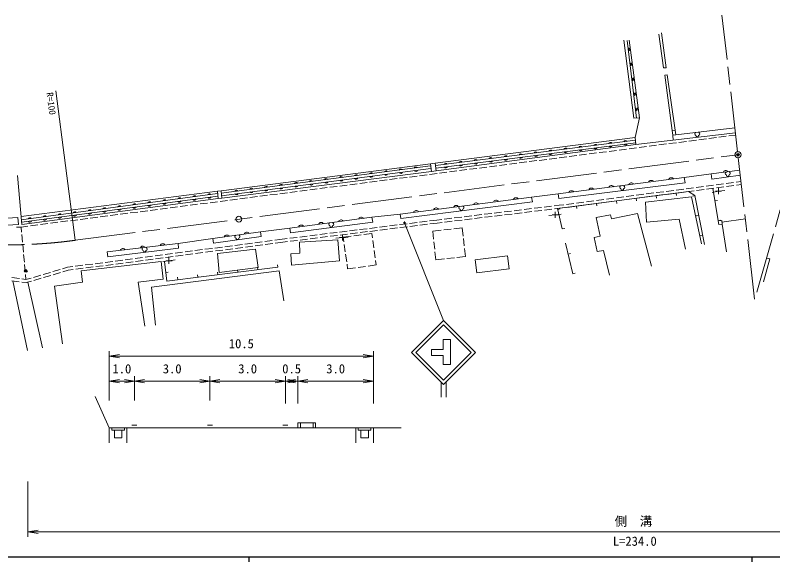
# Model space of a CAD drawing. Units: millimetres at full size, sheet at 1:1000, with parts at other scales. Extents: x 40000 to 680000, y 20000 to 380000.
# Drawn here: x 121544 to 272190, y 204000 to 312816 of the extents above; entities that cross this region are included whole.
import ezdxf
from ezdxf.enums import TextEntityAlignment as Align

# ---------------------------------------------------------------- set-up
doc = ezdxf.new("R2010")
doc.units = ezdxf.units.MM
doc.header["$LTSCALE"] = 1000
doc.header["$PDMODE"] = 32
doc.header["$PDSIZE"] = 500
doc.linetypes.add('CHAIN', pattern=[18.5, 12, -1.5, 3.5, -1.5])
for name, color, linetype, lineweight in [('M-BGD', 7, 'Continuous', 13), ('M-BMK', 2, 'CHAIN', 13), ('M-BMK-SRVR', 3, 'Continuous', 13), ('M-STR-HTXT', 7, 'Continuous', 13), ('M-STR-STR1', 1, 'Continuous', 13), ('M-STR-STRC', 7, 'Continuous', 13), ('M-TTL-BAND', 7, 'Continuous', 25)]:
    doc.layers.add(name, color=color, linetype=linetype, lineweight=lineweight)
doc.layers.add('M-OTRS', color=6, linetype='Continuous')
doc.styles.add('ＭＳ ゴシック', font='')
doc.styles.get('ＭＳ ゴシック').set_extended_font_data('MS Gothic')

# ---------------------------------------------------------------- blocks, each defined once
blk = doc.blocks.new('plus')
at = {"color": 0, "linetype": 'Continuous', "lineweight": -2}
for p, q in [((-1.25, 0), (1.25, 0)), ((0, -1.25), (0, 1.25))]:
    blk.add_line(p, q, dxfattribs=at)
blk = doc.blocks.new('open_arrow')
at = {"color": 0, "linetype": 'Continuous', "lineweight": -2}
blk.add_lwpolyline([(7.5, 1.25), (0, 0), (7.5, -1.25)], dxfattribs=at)

msp = doc.modelspace()

# ---------------------------------------------------------------- linework, layer by layer
at = {"layer": 'M-BGD'}
for p, q in [((245102, 292327), (243233, 307766)), ((243616, 307804), (245684, 292375)), ((244982, 287052), (264759, 289384)), ((252794, 289939), (252194, 289875)), ((252194, 289875), (252292, 288956)), ((252892, 289019), (252794, 289939)), ((252892, 289019), (264644, 290386)), ((244790, 288494), (205071, 283327)), ((244882, 287916), (205127, 282861)), ((252292, 288956), (252892, 289019)), ((252398, 287926), (252292, 288956)), ((255504, 287748), (256991, 287940)), ((257487, 288004), (258975, 288195)), ((259471, 288259), (260959, 288451)), ((261454, 288515), (262942, 288706)), ((263438, 288770), (264809, 288947)), ((244945, 287420), (205190, 282365)), ((205259, 281805), (244982, 287052)), ((243602, 286215), (245090, 286407)), ((245586, 286471), (247073, 286663)), ((247569, 286726), (249057, 286918)), ((249553, 286982), (251041, 287174)), ((251536, 287237), (253024, 287429)), ((253520, 287493), (255008, 287685)), ((231700, 284683), (233188, 284874)), ((233684, 284938), (235172, 285130)), ((235667, 285194), (237155, 285385)), ((237651, 285449), (239139, 285641)), ((239635, 285704), (241122, 285896)), ((241618, 285960), (243106, 286152)), ((205071, 283327), (204109, 283208)), ((205259, 281805), (205071, 283327)), ((219799, 283150), (221286, 283341)), ((221782, 283405), (223270, 283597)), ((223766, 283661), (225254, 283852)), ((225749, 283916), (227237, 284108)), ((227733, 284172), (229221, 284363)), ((229717, 284427), (231204, 284619)), ((204109, 283208), (162492, 277857)), ((204157, 282795), (162530, 277380)), ((204222, 282299), (162594, 276884)), ((204109, 283208), (204298, 281686)), ((204298, 281686), (205259, 281805)), ((207897, 281617), (209385, 281808)), ((209881, 281872), (211368, 282064)), ((211864, 282128), (213352, 282319)), ((213848, 282383), (215335, 282575)), ((215831, 282639), (217319, 282830)), ((217815, 282894), (219303, 283086)), ((265611, 281962), (259949, 281203)), ((122039, 280893), (122850, 271123)), ((162649, 276368), (204298, 281686)), ((195995, 280084), (197483, 280275)), ((197979, 280339), (199467, 280531)), ((199962, 280595), (201450, 280786)), ((201946, 280850), (203434, 281042)), ((203930, 281106), (205417, 281297)), ((205913, 281361), (207401, 281553)), ((254578, 280494), (229491, 277239)), ((259949, 281203), (254578, 280494)), ((184094, 278551), (185581, 278742)), ((186077, 278806), (187565, 278998)), ((188061, 279062), (189548, 279253)), ((190044, 279317), (191532, 279509)), ((192028, 279573), (193516, 279764)), ((194012, 279828), (195499, 280020)), ((256943, 278520), (258430, 278714)), ((258926, 278779), (260413, 278973)), ((260909, 279037), (262397, 279231)), ((262892, 279296), (264380, 279490)), ((262969, 278701), (264456, 278895)), ((264876, 279555), (265863, 279684)), ((264952, 278960), (265941, 279089)), ((161764, 277780), (122716, 272742)), ((161800, 277301), (122758, 272077)), ((162492, 277857), (161764, 277780)), ((161764, 277780), (161921, 276291)), ((162649, 276368), (162492, 277857)), ((172192, 277018), (173680, 277210)), ((174175, 277273), (175663, 277465)), ((176159, 277529), (177647, 277720)), ((178143, 277784), (179630, 277976)), ((180126, 278040), (181614, 278231)), ((182110, 278295), (183598, 278487)), ((229491, 277239), (224227, 276572)), ((247027, 277226), (248514, 277420)), ((249010, 277485), (250497, 277679)), ((250993, 277744), (252481, 277938)), ((251069, 277149), (252557, 277343)), ((252975, 277398), (253040, 276902)), ((252976, 278003), (254464, 278197)), ((253053, 277407), (254540, 277601)), ((254960, 278261), (256447, 278455)), ((255036, 277666), (256523, 277860)), ((257019, 277925), (258506, 278119)), ((259002, 278184), (260490, 278378)), ((261384, 277751), (260158, 277547)), ((261352, 271893), (260250, 278346)), ((260985, 278442), (262473, 278636)), ((261384, 277751), (262622, 277892)), ((161867, 276805), (122824, 271581)), ((122850, 271123), (161921, 276291)), ((161921, 276291), (162649, 276368)), ((162274, 275740), (163761, 275932)), ((164257, 275996), (165745, 276188)), ((166241, 276251), (167729, 276443)), ((168225, 276507), (169712, 276699)), ((170208, 276762), (171696, 276954)), ((224227, 276572), (198113, 273227)), ((235128, 275674), (236615, 275868)), ((237111, 275933), (238598, 276127)), ((239094, 276191), (240581, 276386)), ((239170, 275596), (240658, 275790)), ((241076, 275847), (241140, 275351)), ((241077, 276450), (242565, 276644)), ((241153, 275855), (242641, 276049)), ((243060, 276709), (244548, 276903)), ((243137, 276114), (244624, 276308)), ((245042, 276364), (245107, 275868)), ((245044, 276968), (246531, 277162)), ((245120, 276373), (246607, 276567)), ((247103, 276631), (248590, 276825)), ((249009, 276881), (249073, 276385)), ((249086, 276890), (250574, 277084)), ((256683, 276883), (256192, 276785)), ((260679, 275836), (261172, 275920)), ((150372, 274208), (151860, 274399)), ((152356, 274463), (153843, 274655)), ((154339, 274719), (155827, 274910)), ((156323, 274974), (157811, 275166)), ((158307, 275229), (159794, 275421)), ((160290, 275485), (161778, 275677)), ((222740, 274128), (224230, 274307)), ((224726, 274367), (226215, 274546)), ((226712, 274606), (228201, 274785)), ((226785, 274011), (228275, 274190)), ((228697, 274845), (229678, 274963)), ((228771, 274250), (229753, 274368)), ((229396, 274145), (229883, 274262)), ((229678, 274963), (230665, 275092)), ((229753, 274368), (230742, 274497)), ((231161, 275157), (232649, 275351)), ((231237, 274561), (232725, 274756)), ((233143, 274813), (233207, 274318)), ((233144, 275415), (234632, 275609)), ((233221, 274820), (234708, 275014)), ((235204, 275079), (236691, 275273)), ((237109, 275330), (237174, 274834)), ((237187, 275338), (238674, 275532)), ((138470, 272675), (139958, 272866)), ((140454, 272930), (141942, 273122)), ((142438, 273186), (143925, 273377)), ((144421, 273441), (145909, 273633)), ((146405, 273697), (147893, 273888)), ((148388, 273952), (149876, 274144)), ((198113, 273227), (192486, 272592)), ((210826, 272694), (212316, 272873)), ((212812, 272933), (214301, 273112)), ((214798, 273172), (216287, 273351)), ((214871, 272577), (216361, 272756)), ((216783, 273411), (218273, 273590)), ((216857, 272816), (218346, 272995)), ((218769, 273650), (220258, 273829)), ((218843, 273055), (220332, 273234)), ((220755, 273889), (222244, 274068)), ((220828, 273294), (222318, 273473)), ((222814, 273533), (224303, 273712)), ((224800, 273772), (226289, 273951)), ((228907, 273095), (227667, 272960)), ((228907, 273095), (230092, 273228)), ((257465, 272960), (256975, 272862)), ((122092, 272559), (118823, 272342)), ((122186, 271137), (122092, 272559)), ((126569, 271142), (128056, 271333)), ((128552, 271397), (130040, 271589)), ((130536, 271653), (132024, 271844)), ((132520, 271908), (134007, 272100)), ((134503, 272164), (135991, 272355)), ((136487, 272419), (137974, 272611)), ((192486, 272592), (176189, 270447)), ((197972, 271117), (199461, 271302)), ((199957, 271364), (201446, 271549)), ((201942, 271611), (203430, 271796)), ((202016, 271015), (203505, 271201)), ((203927, 271858), (205378, 272038)), ((204001, 271262), (205451, 271443)), ((205378, 272038), (206359, 272156)), ((205451, 271443), (206432, 271561)), ((206855, 272216), (208344, 272395)), ((206929, 271620), (208418, 271800)), ((208841, 272455), (210330, 272634)), ((208914, 271859), (210404, 272039)), ((210900, 272098), (212389, 272278)), ((212886, 272337), (214375, 272517)), ((261352, 271893), (261845, 271977)), ((262034, 271972), (261352, 271893)), ((261352, 271893), (261439, 271141)), ((261439, 271141), (262121, 271220)), ((262121, 271220), (262034, 271972)), ((262078, 271592), (266727, 272242)), ((262121, 271220), (262984, 265702)), ((118918, 270920), (122186, 271137)), ((121794, 270613), (122718, 270646)), ((122718, 270646), (124089, 270822)), ((124585, 270886), (126073, 271078)), ((170332, 269674), (160871, 268372)), ((176189, 270447), (170332, 269674)), ((186064, 269636), (187553, 269821)), ((188049, 269883), (189537, 270068)), ((190034, 270130), (191522, 270315)), ((190108, 269534), (191597, 269720)), ((192018, 270377), (193507, 270562)), ((192093, 269781), (193581, 269966)), ((194003, 270623), (195492, 270809)), ((194077, 270028), (195566, 270213)), ((195988, 270870), (197476, 271055)), ((196062, 270275), (197551, 270460)), ((198047, 270522), (199535, 270707)), ((200032, 270769), (201520, 270954)), ((204563, 269810), (206260, 269998)), ((204740, 268206), (204563, 269810)), ((206757, 270053), (208248, 270218)), ((208745, 270273), (210442, 270461)), ((210442, 270461), (210619, 268857)), ((230328, 270255), (230815, 270372)), ((160871, 268372), (153923, 267392)), ((173163, 268025), (174193, 268160)), ((174193, 268160), (175644, 268340)), ((176141, 268402), (177629, 268587)), ((178125, 268649), (179614, 268834)), ((178200, 268053), (179688, 268239)), ((180110, 268896), (181599, 269081)), ((180184, 268300), (181673, 268485)), ((182095, 269142), (183583, 269328)), ((182169, 268547), (183658, 268732)), ((184079, 269389), (185568, 269574)), ((184154, 268794), (185642, 268979)), ((186618, 268551), (185333, 268426)), ((186139, 269041), (187627, 269226)), ((186618, 268551), (187773, 268613)), ((186791, 268596), (188382, 268814)), ((186916, 267688), (186791, 268596)), ((188123, 269288), (189612, 269473)), ((188878, 268882), (190364, 269086)), ((190859, 269154), (192450, 269372)), ((192450, 269372), (192574, 268464)), ((210674, 268361), (210840, 266870)), ((258247, 269037), (257757, 268940)), ((153923, 267392), (139867, 265694)), ((161264, 266466), (162752, 266661)), ((163247, 266726), (164735, 266921)), ((165230, 266985), (166718, 267180)), ((167213, 267245), (168701, 267440)), ((167314, 266653), (168801, 266848)), ((169197, 267505), (170684, 267700)), ((169297, 266913), (170784, 267108)), ((171180, 267765), (172667, 267960)), ((171280, 267173), (172767, 267368)), ((173263, 267433), (174269, 267565)), ((174269, 267565), (175719, 267745)), ((176215, 267807), (177704, 267992)), ((187187, 265707), (186983, 267193)), ((192642, 267969), (192846, 266482)), ((204960, 266219), (204795, 267709)), ((232425, 261336), (230960, 267440)), ((151349, 265167), (152836, 265362)), ((153332, 265427), (154819, 265621)), ((155315, 265686), (156802, 265881)), ((155415, 265094), (156903, 265289)), ((157298, 265946), (158785, 266141)), ((157398, 265354), (158886, 265549)), ((159281, 266206), (160769, 266401)), ((159382, 265614), (160869, 265809)), ((161365, 265874), (162852, 266069)), ((163348, 266134), (164835, 266329)), ((165331, 266393), (166818, 266588)), ((187459, 263725), (187255, 265211)), ((192914, 265987), (193118, 264501)), ((205193, 264118), (205015, 265722)), ((210895, 266373), (211072, 264769)), ((231492, 265225), (231978, 265342)), ((139451, 263608), (140938, 263803)), ((141434, 263868), (142921, 264063)), ((143417, 264128), (144904, 264322)), ((143517, 263536), (145004, 263730)), ((145400, 264387), (146887, 264582)), ((145500, 263795), (146987, 263990)), ((147383, 264647), (148870, 264842)), ((147483, 264055), (148971, 264250)), ((149366, 264907), (150853, 265102)), ((149466, 264315), (150954, 264510)), ((152132, 263946), (150900, 263799)), ((151449, 264575), (152937, 264770)), ((152132, 263946), (153355, 264099)), ((153432, 264835), (154920, 265029)), ((193186, 264006), (193310, 263098)), ((206890, 264306), (205193, 264118)), ((208878, 264526), (207387, 264361)), ((211072, 264769), (209375, 264581)), ((212989, 264103), (219443, 264907)), ((213313, 261501), (212989, 264103)), ((219443, 264907), (219767, 262305)), ((129035, 261762), (130474, 262186)), ((130954, 262327), (131975, 262628)), ((131975, 262628), (133006, 262764)), ((132100, 262040), (133106, 262172)), ((133502, 262828), (134989, 263023)), ((133602, 262236), (135089, 262431)), ((135485, 263088), (136972, 263283)), ((135585, 262496), (137072, 262691)), ((137468, 263348), (138955, 263543)), ((137568, 262756), (139055, 262951)), ((139551, 263016), (141038, 263211)), ((141534, 263276), (143021, 263471)), ((165804, 261636), (165742, 262132)), ((169773, 262132), (169711, 262629)), ((173742, 262629), (173680, 263125)), ((187651, 262322), (187527, 263230)), ((189242, 262540), (187651, 262322)), ((191224, 262812), (189737, 262608)), ((193310, 263098), (191719, 262880)), ((219767, 262305), (213313, 261501)), ((125199, 260630), (126637, 261054)), ((127117, 261196), (128556, 261620)), ((127203, 260596), (128641, 261020)), ((129121, 261161), (130560, 261585)), ((131039, 261727), (132100, 262040)), ((151467, 261625), (151963, 261686)), ((153897, 260148), (153835, 260644)), ((157866, 260644), (157804, 261140)), ((161835, 261140), (161773, 261636)), ((232425, 261336), (232912, 261453)), ((120880, 259964), (122366, 259762)), ((120897, 260567), (122383, 260366)), ((121104, 259934), (124011, 246090)), ((122862, 259695), (123744, 259576)), ((122879, 260299), (123697, 260187)), ((123697, 260187), (124719, 260489)), ((123744, 259576), (124805, 259888)), ((126999, 246578), (124084, 259676)), ((125284, 260030), (126723, 260454)), ((137446, 236892), (140265, 230685)), ((140265, 230685), (145265, 230685)), ((140265, 230685), (140265, 227685)), ((143765, 230685), (143765, 227685)), ((144765, 231185), (145765, 231185)), ((145265, 230685), (160265, 230685)), ((159765, 231185), (160765, 231185)), ((160265, 230685), (175265, 230685)), ((174765, 231185), (175765, 231185)), ((175265, 230685), (177765, 230685)), ((177765, 230685), (177765, 231685)), ((177765, 230685), (192765, 230685)), ((178265, 231685), (178265, 230685)), ((180765, 231685), (180765, 230685)), ((189265, 230685), (189265, 227685)), ((192765, 230685), (192765, 227685)), ((192765, 230685), (198265, 230685))]:
    msp.add_line(p, q, dxfattribs=at)
for points in [[(249535, 309020), (250428, 302305), (250977, 302356), (250058, 309263)], [(244982, 287052), (244790, 288494), (245684, 292375), (244524, 292278), (242570, 307867)], [(252194, 289875), (250722, 300880), (251162, 300937), (252794, 289939)], [(229491, 277239), (229672, 276310), (254750, 279460), (254578, 280494)], [(259949, 281203), (260083, 280197), (265727, 280950)], [(230328, 270255), (229354, 274320), (255424, 277717), (256670, 276948), (258623, 267153)], [(198113, 273227), (198227, 272346), (224406, 275659), (224227, 276572)], [(254835, 266240), (253585, 272186), (247093, 271611), (246892, 275575), (255998, 276667), (258038, 267302)], [(239720, 261055), (238552, 265995), (237288, 265785), (236637, 268562), (237863, 268791), (237039, 272545), (239912, 273062), (240103, 272258), (245312, 273311), (248070, 262836)], [(176189, 270447), (176319, 269473), (192655, 271618), (192486, 272592)], [(160871, 268372), (160980, 267462), (170459, 268746), (170332, 269674)], [(139867, 265694), (139972, 264695), (154028, 266438), (153923, 267392)], [(130934, 247426), (129383, 258887), (134956, 259663), (134640, 261903), (150554, 263799), (150985, 260266), (145986, 259663), (147315, 250944)], [(173742, 262629), (151681, 259871), (151207, 263749)], [(270932, 264471), (271606, 264303), (270340, 259737)], [(149448, 251117), (148629, 258657), (174008, 261932), (174956, 255943)], [(140765, 230685), (140765, 230185), (143265, 230185), (143265, 230685)], [(177765, 231685), (181265, 231685), (181265, 230685)], [(189765, 230685), (189765, 230185), (192265, 230185), (192265, 230685)], [(141265, 230185), (141265, 228685), (142765, 228685), (142765, 230185)], [(190265, 230185), (190265, 228685), (191765, 228685), (191765, 230185)]]:
    msp.add_lwpolyline(points, dxfattribs=at)
for points in [[(176479, 263081), (186044, 263914), (185700, 268079), (178059, 267648), (178145, 265436), (176335, 265293)], [(162101, 261602), (169829, 262578), (169340, 266255), (161785, 265365)]]:
    msp.add_lwpolyline(points, close=True, dxfattribs=at)
for centre, radius, start, end in [((243322, 305988), 325, 299.52457, 74.28484), ((243976, 306053), 325, 120.25488, 255.01515), ((243683, 303010), 325, 299.52457, 74.28484), ((244375, 303080), 325, 120.25488, 255.01515), ((244043, 300031), 325, 299.52457, 74.28484), ((244774, 300107), 325, 120.25488, 255.01515), ((244404, 297053), 325, 299.52457, 74.28484), ((245172, 297133), 325, 120.25488, 255.01515), ((244765, 294075), 325, 299.52457, 74.28484), ((245571, 294160), 325, 120.25488, 255.01515), ((256958, 289178), 299, 113.44836, 257.2818), ((257360, 289178), 299, 282.7182, 66.55164), ((242877, 287535), 325, 29.86547, 164.62574), ((257159, 288870), 267, 176.52859, 3.47141), ((230972, 286021), 325, 29.86547, 164.62574), ((233949, 286400), 325, 29.86547, 164.62574), ((236925, 286778), 325, 29.86547, 164.62574), ((236956, 286530), 325, 209.86547, 344.62574), ((239901, 287156), 325, 29.86547, 164.62574), ((239932, 286908), 325, 209.86547, 344.62574), ((242908, 287287), 325, 209.86547, 344.62574), ((219068, 284508), 325, 29.86547, 164.62574), ((222044, 284886), 325, 29.86547, 164.62574), ((225020, 285265), 325, 29.86547, 164.62574), ((225052, 285017), 325, 209.86547, 344.62574), ((227996, 285643), 325, 29.86547, 164.62574), ((228028, 285395), 325, 209.86547, 344.62574), ((231004, 285773), 325, 209.86547, 344.62574), ((233980, 286152), 325, 209.86547, 344.62574), ((207164, 282994), 325, 29.86547, 164.62574), ((210140, 283373), 325, 29.86547, 164.62574), ((213116, 283751), 325, 29.86547, 164.62574), ((213148, 283503), 325, 209.86547, 344.62574), ((216092, 284129), 325, 29.86547, 164.62574), ((216124, 283881), 325, 209.86547, 344.62574), ((219100, 284260), 325, 209.86547, 344.62574), ((222076, 284638), 325, 209.86547, 344.62574), ((195265, 281512), 325, 30.03168, 164.79195), ((198240, 281899), 325, 30.03168, 164.79195), ((201215, 282286), 325, 30.03168, 164.79195), ((201241, 282038), 325, 210.03168, 344.79195), ((207196, 282746), 325, 209.86547, 344.62574), ((210172, 283125), 325, 209.86547, 344.62574), ((262816, 281318), 567, 35.70436, 159.55939), ((183366, 279964), 325, 30.03168, 164.79195), ((186340, 280351), 325, 30.03168, 164.79195), ((189315, 280738), 325, 30.03168, 164.79195), ((189342, 280490), 325, 210.03168, 344.79195), ((192290, 281125), 325, 30.03168, 164.79195), ((192317, 280877), 325, 210.03168, 344.79195), ((195291, 281264), 325, 210.03168, 344.79195), ((198266, 281651), 325, 210.03168, 344.79195), ((251985, 279889), 567, 35.4665, 159.32152), ((263030, 281293), 299, 113.44836, 257.2818), ((263231, 280985), 267, 176.52859, 3.47141), ((263432, 281293), 299, 282.7182, 66.55164), ((171466, 278416), 325, 30.03168, 164.79195), ((174441, 278803), 325, 30.03168, 164.79195), ((177416, 279190), 325, 30.03168, 164.79195), ((177442, 278942), 325, 210.03168, 344.79195), ((180391, 279577), 325, 30.03168, 164.79195), ((180417, 279329), 325, 210.03168, 344.79195), ((183392, 279716), 325, 210.03168, 344.79195), ((186367, 280103), 325, 210.03168, 344.79195), ((240085, 278345), 567, 35.4665, 159.32152), ((242057, 278548), 299, 113.44836, 257.2818), ((242459, 278548), 299, 282.7182, 66.55164), ((244052, 278859), 567, 35.4665, 159.32152), ((248018, 279374), 567, 35.4665, 159.32152), ((160137, 276952), 325, 30.24117, 165.00144), ((165516, 277642), 325, 30.03168, 164.79195), ((165542, 277394), 325, 210.03168, 344.79195), ((168491, 278029), 325, 30.03168, 164.79195), ((168517, 277781), 325, 210.03168, 344.79195), ((171492, 278168), 325, 210.03168, 344.79195), ((174467, 278555), 325, 210.03168, 344.79195), ((232152, 277315), 567, 35.4665, 159.32152), ((236118, 277830), 567, 35.4665, 159.32152), ((242258, 278240), 267, 176.52859, 3.47141), ((148243, 275361), 325, 30.24117, 165.00144), ((151216, 275759), 325, 30.24117, 165.00144), ((154190, 276157), 325, 30.24117, 165.00144), ((154223, 275909), 325, 210.24117, 345.00144), ((157163, 276554), 325, 30.24117, 165.00144), ((157196, 276307), 325, 210.24117, 345.00144), ((160170, 276705), 325, 210.24117, 345.00144), ((217155, 275397), 567, 35.37153, 159.22656), ((221123, 275905), 567, 35.37153, 159.22656), ((139322, 274167), 325, 30.24117, 165.00144), ((142296, 274565), 325, 30.24117, 165.00144), ((142329, 274317), 325, 210.24117, 345.00144), ((145269, 274963), 325, 30.24117, 165.00144), ((145302, 274715), 325, 210.24117, 345.00144), ((148276, 275113), 325, 210.24117, 345.00144), ((151249, 275511), 325, 210.24117, 345.00144), ((205252, 273872), 567, 35.37153, 159.22656), ((209220, 274381), 567, 35.37153, 159.22656), ((210061, 274482), 299, 113.44836, 257.2818), ((210262, 274174), 267, 176.52859, 3.47141), ((210462, 274482), 299, 282.7182, 66.55164), ((213188, 274889), 567, 35.37153, 159.22656), ((127428, 272576), 325, 30.24117, 165.00144), ((130402, 272974), 325, 30.24117, 165.00144), ((133375, 273371), 325, 30.24117, 165.00144), ((133408, 273124), 325, 210.24117, 345.00144), ((136349, 273769), 325, 30.24117, 165.00144), ((136382, 273522), 325, 210.24117, 345.00144), ((139355, 273919), 325, 210.24117, 345.00144), ((201285, 273364), 567, 35.37153, 159.22656), ((124455, 272178), 325, 30.24117, 165.00144), ((124488, 271930), 325, 210.24117, 345.00144), ((127461, 272328), 325, 210.24117, 345.00144), ((130435, 272726), 325, 210.24117, 345.00144), ((182389, 270994), 567, 35.57009, 159.42511), ((184185, 271181), 299, 113.44836, 257.2818), ((184586, 271181), 299, 282.7182, 66.55164), ((186355, 271516), 567, 35.57009, 159.42511), ((190321, 272038), 567, 35.57009, 159.42511), ((178423, 270472), 567, 35.57009, 159.42511), ((184385, 270873), 267, 176.52859, 3.47141), ((163657, 268486), 567, 35.9101, 159.76513), ((165541, 268717), 299, 113.44836, 257.2818), ((165742, 268409), 267, 176.52859, 3.47141), ((165943, 268717), 299, 282.7182, 66.55164), ((167619, 269032), 567, 35.9101, 159.76513), ((146927, 266278), 567, 34.9604, 158.81543), ((150898, 266758), 567, 34.9604, 158.81543), ((142956, 265799), 567, 34.9604, 158.81543), ((147072, 266265), 299, 113.44836, 257.2818), ((147273, 265957), 267, 176.52859, 3.47141), ((147474, 266265), 299, 282.7182, 66.55164)]:
    msp.add_arc(centre, radius, start, end, dxfattribs=at)
at = {"layer": 'M-BMK'}
for p, q in [((265191, 285622), (262069, 312816)), ((133478, 268000), (265259, 285026)), ((268560, 256267), (265328, 284430)), ((269014, 257711), (274286, 276292))]:
    msp.add_line(p, q, dxfattribs=at)
msp.add_arc((120043, 367094), 100000, 262.16749, 277.72101, dxfattribs=at)
at = {"layer": 'M-BMK-SRVR'}
for centre in [(265259, 285026), (166019, 272204)]:
    msp.add_circle(centre, 600, dxfattribs=at)
at = {"layer": 'M-OTRS'}
for p in [(265259, 285026), (123654, 261911)]:
    msp.add_point(p, dxfattribs=at)
at = {"layer": 'M-STR-HTXT'}
for p, q in [((133478, 268000), (129637, 297730)), ((140265, 236087), (140265, 245965)), ((192765, 235506), (192765, 245965)), ((140265, 244965), (192765, 244965)), ((140265, 239965), (145265, 239965)), ((145265, 236087), (145265, 240965)), ((145265, 239965), (160265, 239965)), ((160265, 236087), (160265, 240965)), ((160265, 239965), (175265, 239965)), ((175265, 235506), (175265, 240965)), ((175265, 239965), (177765, 239965)), ((177765, 235506), (177765, 240965)), ((177765, 239965), (192765, 239965)), ((124084, 220000), (124084, 209000)), ((124084, 210000), (365382, 210000))]:
    msp.add_line(p, q, dxfattribs=at)
at = {"layer": 'M-STR-STR1'}
for p, q in [((122718, 270646), (122812, 269648)), ((122858, 269150), (122998, 267657)), ((123045, 267159), (123184, 265666)), ((123231, 265168), (123371, 263674)), ((123418, 263176), (123557, 261683)), ((123604, 261185), (123697, 260187))]:
    msp.add_line(p, q, dxfattribs=at)
at = {"layer": 'M-STR-STRC'}
for p, q in [((198942, 271499), (206713, 252036)), ((206634, 246246), (206634, 248259)), ((206634, 248259), (208072, 248259)), ((208072, 248259), (208072, 243274)), ((204333, 246246), (204333, 245096)), ((206634, 246246), (204333, 246246)), ((206634, 245096), (204333, 245096)), ((206634, 243274), (206634, 245096)), ((208072, 243274), (206634, 243274)), ((206213, 236808), (206213, 239808)), ((207213, 239808), (207213, 236808))]:
    msp.add_line(p, q, dxfattribs=at)
for points in [[(206713, 239308), (200349, 245672), (206713, 252036), (213077, 245672)], [(206713, 240157), (201197, 245672), (206713, 251188), (212228, 245672)]]:
    msp.add_lwpolyline(points, close=True, dxfattribs=at)
at = {"layer": 'M-TTL-BAND'}
for p, q in [((40000, 205000), (579000, 205000)), ((168000, 205000), (168000, 204000)), ((268000, 205000), (268000, 204000))]:
    msp.add_line(p, q, dxfattribs=at)

# ---------------------------------------------------------------- block references
at = {"layer": 'M-BGD', "xscale": 480, "yscale": 480}
for p in [(261384, 277751), (228907, 273095), (186618, 268551), (152132, 263946)]:
    msp.add_blockref('plus', p, dxfattribs=at)
at = {"layer": 'M-STR-HTXT', "xscale": 267, "yscale": 267}
for p in [(140265, 244965), (140265, 239965), (145265, 239965), (160265, 239965), (175265, 239965), (177765, 239965), (124084, 210000)]:
    msp.add_blockref('open_arrow', p, dxfattribs=at)
at = {"layer": 'M-STR-HTXT', "xscale": 267, "yscale": 267, "rotation": 180}
for p in [(192765, 244965), (145265, 239965), (160265, 239965), (175265, 239965), (177765, 239965), (192765, 239965)]:
    msp.add_blockref('open_arrow', p, dxfattribs=at)
at = {"layer": 'M-STR-STRC', "xscale": 200, "yscale": 200}
msp.add_blockref('plus', (198942, 271499), dxfattribs=at)

# ---------------------------------------------------------------- texts
at = {"layer": 'M-STR-HTXT', "style": 'ＭＳ ゴシック'}
msp.add_text('R=100', height=1320, rotation=277.361, dxfattribs=at).set_placement((128710, 295219), align=Align.MIDDLE_CENTER)
for s, p in [('10.5', (166515, 245965)), ('1.0', (142765, 240965)), ('3.0', (152765, 240965)), ('3.0', (167765, 240965)), ('0.5', (176515, 240965)), ('3.0', (185265, 240965)), ('L=234.0', (244742, 206655))]:
    msp.add_text(s, height=1833, dxfattribs=at).set_placement(p, align=Align.BOTTOM_CENTER)
msp.add_text('側\u3000溝', height=1833, dxfattribs=at).set_placement((244483, 212084), align=Align.MIDDLE_CENTER)

doc.saveas('drawing.dxf')
